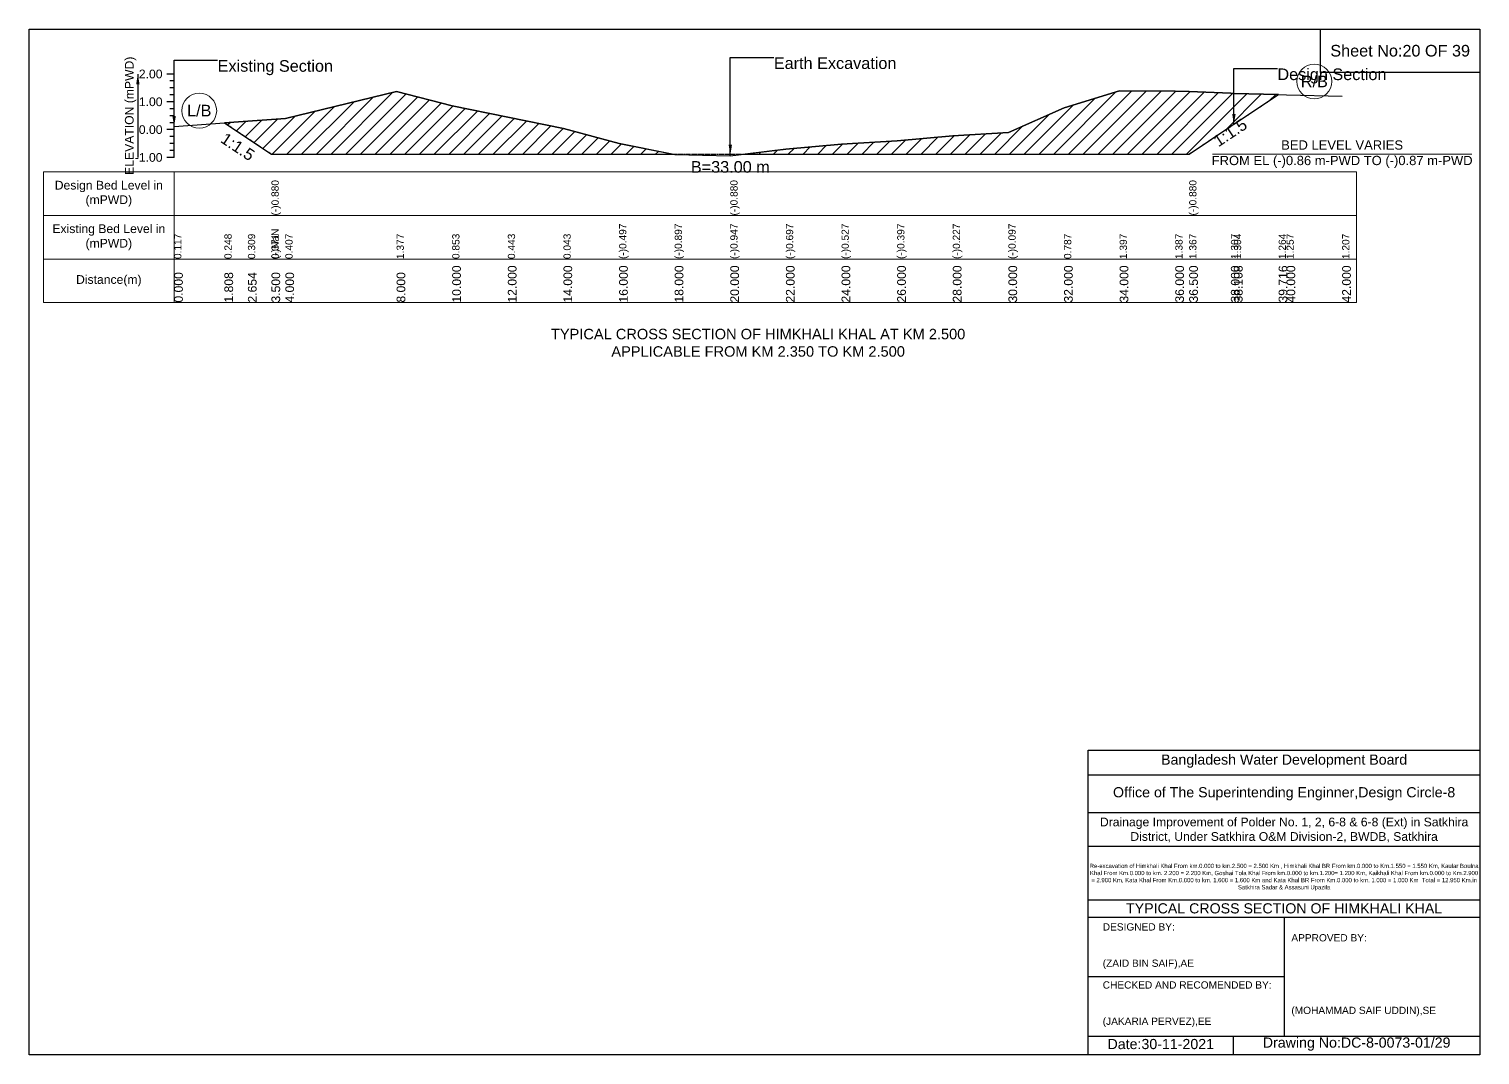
# Model space of a CAD drawing. Header units: inches. Extents: x 93000 to 486000, y -4242 to 0.
# Drawn here: x 290000 to 296000, y -4242 to 0 of the extents above; entities that cross this region are included whole.
import ezdxf

# ---------------------------------------------------------------- set-up
doc = ezdxf.new("R2010")
doc.units = ezdxf.units.IN
doc.header["$LTSCALE"] = 7
doc.header["$MEASUREMENT"] = 0
doc.linetypes.add('DASHED', pattern=[0.75, 0.5, -0.25])
for name, color, linetype, lineweight in [('Cross section Data Border', 7, 'Continuous', 9), ('Cross Section Labels', 7, 'Continuous', 9), ('Design_Bed_Level for Xsection', 7, 'DASHED', 25), ('Existing_Bed_Level for Xsection', 7, 'Continuous', 25), ('Long Section Labels', 7, 'Continuous', 9)]:
    doc.layers.add(name, color=color, linetype=linetype, lineweight=lineweight)
doc.styles.get("Standard").update_dxf_attribs({"font": 'arial.ttf'})
doc.dimstyles.get("Standard").update_dxf_attribs({"dimtxt": 0.18, "dimasz": 0.18, "dimexe": 0.18, "dimexo": 0.0625, "dimgap": 0.09, "dimtad": 0, "dimtih": 1, "dimtoh": 1, "dimdec": 4, "dimzin": 0, "dimdsep": 46, "dimtxsty": 'Standard', "dimcen": 0.09, "dimadec": 0, "dimazin": 0, "dimtfac": 1, "dimtdec": 4, "dimtofl": 0, "dimtmove": 0, "dimatfit": 3, "dimfxl": 1, "dimtolj": 1, "dimtzin": 0, "dimarcsym": 0})

msp = doc.modelspace()

# ---------------------------------------------------------------- hatches: boundary and pattern name
at = {"layer": 'Existing_Bed_Level for Xsection'}
h = msp.add_hatch(dxfattribs=at)
h.set_pattern_fill('ANSI31', color=256, scale=345, style=0)
h.paths.add_polyline_path([(290807.9, -387.6), (290905.2, -452.4), (291002.5, -517.3), (291060, -517.3), (291520, -517.3), (291750, -517.3), (291980, -517.3), (292210, -517.3), (292440, -517.3), (292660.2, -517.3), (292440, -473.2), (292210, -411.1), (291980, -365.1), (291750, -318), (291520, -257.7), (291060, -369.3), (291002.5, -373.5), (290905.2, -380.5)])
h = msp.add_hatch(dxfattribs=at)
h.set_pattern_fill('ANSI31', color=256, scale=345, style=0)
h.paths.add_polyline_path([(292961.6, -517.3), (293130, -517.3), (293360, -517.3), (293590, -517.3), (293820, -517.3), (294050, -517.3), (294280, -517.3), (294510, -517.3), (294740, -517.3), (294797.5, -517.3), (294970, -402.3), (294982.4, -394), (295167.4, -270.7), (294982.4, -266.1), (294970, -265.8), (294797.5, -258.9), (294740, -256.6), (294510, -255.4), (294280, -325.6), (294050, -427.2), (293820, -442.2), (293590, -461.8), (293360, -476.7), (293130, -496.2)])

# ---------------------------------------------------------------- linework, layer by layer
for points in [[(290000, 0), (296000, 0), (296000, -4242), (290000, -4242)], [(295340, 0), (296000, 0), (296000, -180), (295340, -180)]]:
    msp.add_lwpolyline(points, close=True)
for points in [[(294380, -4242), (294380, -2982), (296000, -2982)], [(294380, -3084), (296000, -3084)], [(294380, -3240), (296000, -3240)], [(294380, -3378), (296000, -3378)], [(294380, -3600), (296000, -3600)], [(294380, -3672), (296000, -3672)], [(295190, -3672), (295190, -4164)], [(294380, -3918), (295190, -3918)], [(294380, -4164), (296000, -4164)], [(294980, -4164), (294980, -4242)]]:
    msp.add_lwpolyline(points)
at = {"layer": 'Cross section Data Border'}
msp.add_lwpolyline([(290060, -591.1), (295490, -591.1), (295490, -1131.1), (290060, -1131.1)], close=True, dxfattribs=at)
for points in [[(290600, -591.1), (290600, -1131.1)], [(290060, -771.1), (295490, -771.1)], [(290060, -951.1), (295490, -951.1)]]:
    msp.add_lwpolyline(points, dxfattribs=at)
at = {"layer": 'Cross Section Labels'}
msp.add_lwpolyline([(294894.2, -517.3), (295965.8, -517.3)], dxfattribs=at)
for centre in [(295315, -216.9), (290704, -337.6)]:
    msp.add_circle(centre, 72, dxfattribs=at)
at = {"layer": 'Design_Bed_Level for Xsection'}
msp.add_lwpolyline([(290807.9, -387.6), (290905.2, -452.4), (291002.5, -517.3), (292900, -517.3), (294797.5, -517.3), (294982.4, -394), (295167.4, -270.7)], dxfattribs=at)
at = {"layer": 'Existing_Bed_Level for Xsection'}
for points in [[(290600, -186.1), (290570, -186.1)], [(290600, -214.8), (290582, -214.8)], [(290600, -531.1), (290600, -416.1), (290600, -301.1), (290600, -186.1)], [(290600, -243.6), (290582, -243.6)], [(290600, -272.3), (290582, -272.3)], [(290600, -402.6), (290807.9, -387.6), (290905.2, -380.5), (291002.5, -373.5), (291002.5, -373.5), (291060, -369.3), (291520, -257.7), (291750, -318), (291980, -365.1), (292210, -411.1), (292440, -473.2), (292670, -519.2), (292900, -525), (292900, -525), (293130, -496.2), (293360, -476.7), (293590, -461.8), (293820, -442.2), (294050, -427.2), (294280, -325.6), (294510, -255.4), (294740, -256.6), (294797.5, -258.9), (294797.5, -258.9), (294970, -265.8), (294982.4, -266.1), (295167.4, -270.7), (295200, -271.5), (295430, -277.3)], [(290600, -301.1), (290570, -301.1)], [(290600, -329.8), (290582, -329.8)], [(290600, -358.6), (290582, -358.6)], [(290600, -416.1), (290570, -416.1)], [(290600, -387.3), (290582, -387.3)], [(290600, -444.8), (290582, -444.8)], [(290600, -473.6), (290582, -473.6)], [(290600, -531.1), (290570, -531.1)], [(290600, -502.3), (290582, -502.3)]]:
    msp.add_lwpolyline(points, dxfattribs=at)
for points in [[(290807.9, -387.6), (290807.9, -387.6), (290905.2, -452.4), (291002.5, -517.3), (291002.5, -517.3), (291060, -517.3), (291520, -517.3), (291750, -517.3), (291980, -517.3), (292210, -517.3), (292440, -517.3), (292660.2, -517.3), (292440, -473.2), (292210, -411.1), (291980, -365.1), (291750, -318), (291520, -257.7), (291060, -369.3), (291002.5, -373.5), (291002.5, -373.5), (290905.2, -380.5), (290807.9, -387.6)], [(292961.6, -517.3), (293130, -517.3), (293360, -517.3), (293590, -517.3), (293820, -517.3), (294050, -517.3), (294280, -517.3), (294510, -517.3), (294740, -517.3), (294797.5, -517.3), (294797.5, -517.3), (294970, -402.3), (294982.4, -394), (295167.4, -270.7), (294982.4, -266.1), (294970, -265.8), (294797.5, -258.9), (294797.5, -258.9), (294740, -256.6), (294510, -255.4), (294280, -325.6), (294050, -427.2), (293820, -442.2), (293590, -461.8), (293360, -476.7), (293130, -496.2)]]:
    msp.add_lwpolyline(points, close=True, dxfattribs=at)

# ---------------------------------------------------------------- texts
at = {"attachment_point": 5}
for s, insert, char_height in [('Sheet No:20 OF 39', (295670, -90), 48), ('Bangladesh Water Development Board', (295190, -3027), 42), ('Office of The Superintending Enginner,Design Circle-8', (295190, -3162), 42)]:
    msp.add_mtext(s, dxfattribs=dict(at, insert=insert, char_height=char_height))
for s, insert, char_height, width, attachment_point in [('Drainage Improvement of Polder No. 1, 2, 6-8 & 6-8 (Ext) in Satkhira District, Under Satkhira O&M Division-2, BWDB, Satkhira', (295190, -3312), 36, 1680, 5), ('Re-excavation of Himkhali Khal From km.0.000 to km.2.500 = 2.500 Km , Himkhali Khal BR From km.0.000 to Km.1.550 = 1.550 Km, Kaular Boulna Khal From Km.0.000 to km. 2.200 = 2.200 Km, Goshai Tola Khal From km.0.000 to km.1.200= 1.200 Km, Kaikhali Khal From km.0.000 to Km.2.900 = 2.900 Km, Kata Khal From Km.0.000 to km. 1.600 = 1.600 Km and Kata Khal BR From Km.0.000 to km. 1.000 = 1.000 Km  Total = 12.950 Km.in Satkhira Sadar & Assasuni Upazila', (295190, -3507), 17.611, 1620, 5), ('TYPICAL CROSS SECTION OF HIMKHALI KHAL', (295190, -3636), 42, 1680, 5), ('DESIGNED BY:^J^J^J(ZAID BIN SAIF),AE', (294440, -3792), 30, 840, 4), ('APPROVED BY:^J^J^J^J^J^J(MOHAMMAD SAIF UDDIN),SE', (295220, -3912), 30, 840, 4), ('CHECKED AND RECOMENDED BY:^J^J^J(JAKARIA PERVEZ),EE', (294440, -4032), 30, 840, 4), ('Date:30-11-2021', (294680, -4197), 42, 840, 5), ('Drawing No:DC-8-0073-01/29', (295490, -4197), 42, 1320, 5)]:
    msp.add_mtext(s, dxfattribs=dict(insert=insert, char_height=char_height, width=width, attachment_point=attachment_point))
at = {"layer": 'Cross section Data Border', "char_height": 36, "width": 480, "attachment_point": 5}
for s, insert in [('Design Bed Level in (mPWD)', (290330, -681.1)), ('Existing Bed Level in (mPWD)', (290330, -861.1)), ('Distance(m)', (290330, -1041.1))]:
    msp.add_mtext(s, dxfattribs=dict(at, insert=insert))
at = {"layer": 'Cross Section Labels'}
for s, insert, char_height, attachment_point in [('Earth Excavation', (293080, -117.1), 48, 1), ('Existing Section', (290780, -128.6), 48, 1), ('Design Section', (295162.4, -163.1), 48, 1), ('R/B', (295315, -216.9), 48, 5), ('L/B', (290704, -337.6), 48, 5), ('BED LEVEL VARIES ^JFROM EL (-)0.86 m-PWD TO (-)0.87 m-PWD', (295430, -517.3), 38.4, 5), ('B=33.00 m', (292900, -546), 48, 2), ('TYPICAL CROSS SECTION OF HIMKHALI KHAL AT KM 2.500^JAPPLICABLE FROM KM 2.350 TO KM 2.500', (293015, -1297.5), 43.2, 5)]:
    msp.add_mtext(s, dxfattribs=dict(at, insert=insert, char_height=char_height, attachment_point=attachment_point))
at = {"layer": 'Cross Section Labels', "char_height": 48, "attachment_point": 2}
for insert, rotation in [((294953.7, -408.4), 33.69007), ((290876.5, -466.8), 326.30993)]:
    msp.add_mtext('1:1.5', dxfattribs=dict(at, insert=insert, rotation=rotation))
at = {"layer": 'Existing_Bed_Level for Xsection', "insert": (290420, -358.6), "char_height": 36, "attachment_point": 5, "rotation": 90}
msp.add_mtext('ELEVATION (mPWD)', dxfattribs=at)
at = {"layer": 'Existing_Bed_Level for Xsection', "char_height": 36, "attachment_point": 6}
for s, insert in [('2.00', (290552, -186.1)), ('1.00', (290552, -301.1)), ('0.00', (290552, -416.1)), ('-1.00', (290552, -531.1))]:
    msp.add_mtext(s, dxfattribs=dict(at, insert=insert))
at = {"layer": 'Long Section Labels', "attachment_point": 1, "rotation": 90}
for s, insert, char_height in [('(-)0.880', (291002.5, -771.1), 30), ('(-)0.880', (292900, -771.1), 30), ('(-)0.880', (294797.5, -771.1), 30), ('(-)NaN', (291002.5, -951.1), 30), ('(-)NaN', (291002.5, -951.1), 30), ('(-)0.497', (292440, -951.1), 30), ('(-)0.897', (292670, -951.1), 30), ('(-)0.947', (292900, -951.1), 30), ('(-)0.947', (292900, -951.1), 30), ('(-)0.947', (292900, -951.1), 30), ('(-)0.697', (293130, -951.1), 30), ('(-)0.527', (293360, -951.1), 30), ('(-)0.397', (293590, -951.1), 30), ('(-)0.227', (293820, -951.1), 30), ('(-)0.097', (294050, -951.1), 30), ('0.117', (290600, -951.1), 30), ('0.248', (290807.9, -951.1), 30), ('0.309', (290905.2, -951.1), 30), ('0.371', (291002.5, -951.1), 30), ('0.371', (291002.5, -951.1), 30), ('0.407', (291060, -951.1), 30), ('1.377', (291520, -951.1), 30), ('0.853', (291750, -951.1), 30), ('0.443', (291980, -951.1), 30), ('0.043', (292210, -951.1), 30), ('0.787', (294280, -951.1), 30), ('1.397', (294510, -951.1), 30), ('1.387', (294740, -951.1), 30), ('1.367', (294797.5, -951.1), 30), ('1.367', (294797.5, -951.1), 30), ('1.307', (294970, -951.1), 30), ('1.304', (294982.4, -951.1), 30), ('1.264', (295167.4, -951.1), 30), ('1.257', (295200, -951.1), 30), ('1.207', (295430, -951.1), 30), ('0.000', (290600, -1131.1), 36), ('1.808', (290807.9, -1131.1), 36), ('2.654', (290905.2, -1131.1), 36), ('3.500', (291002.5, -1131.1), 36), ('3.500', (291002.5, -1131.1), 36), ('3.500', (291002.5, -1131.1), 36), ('4.000', (291060, -1131.1), 36), ('8.000', (291520, -1131.1), 36), ('10.000', (291750, -1131.1), 36), ('12.000', (291980, -1131.1), 36), ('14.000', (292210, -1131.1), 36), ('16.000', (292440, -1131.1), 36), ('18.000', (292670, -1131.1), 36), ('20.000', (292900, -1131.1), 36), ('20.000', (292900, -1131.1), 36), ('20.000', (292900, -1131.1), 36), ('22.000', (293130, -1131.1), 36), ('24.000', (293360, -1131.1), 36), ('26.000', (293590, -1131.1), 36), ('28.000', (293820, -1131.1), 36), ('30.000', (294050, -1131.1), 36), ('32.000', (294280, -1131.1), 36), ('34.000', (294510, -1131.1), 36), ('36.000', (294740, -1131.1), 36), ('36.500', (294797.5, -1131.1), 36), ('36.500', (294797.5, -1131.1), 36), ('36.500', (294797.5, -1131.1), 36), ('38.000', (294970, -1131.1), 36), ('38.108', (294982.4, -1131.1), 36), ('39.716', (295167.4, -1131.1), 36), ('40.000', (295200, -1131.1), 36), ('42.000', (295430, -1131.1), 36)]:
    msp.add_mtext(s, dxfattribs=dict(at, insert=insert, char_height=char_height))

# ---------------------------------------------------------------- leaders
at = {"layer": 'Cross Section Labels', "annotation_type": 0, "has_hookline": 1, "hookline_direction": 0}
for points, text_width in [([(292900, -521.1), (292900, -117.1), (293079.9, -117.1)], 497), ([(290600, -402.6), (290600, -128.6), (290779.9, -128.6)], 467.2), ([(294982.4, -394), (294982.4, -163.1), (295162.3, -163.1)], 441.2)]:
    msp.add_leader(points, dimstyle='Standard', override={"dimasz": 43.2}, dxfattribs=dict(at, text_width=text_width))
at = {"layer": 'Existing_Bed_Level for Xsection'}
msp.add_leader([(290450, -186.1), (290450, -531.1)], dimstyle='Standard', override={"dimasz": 43.2}, dxfattribs=at)

doc.saveas('drawing.dxf')
